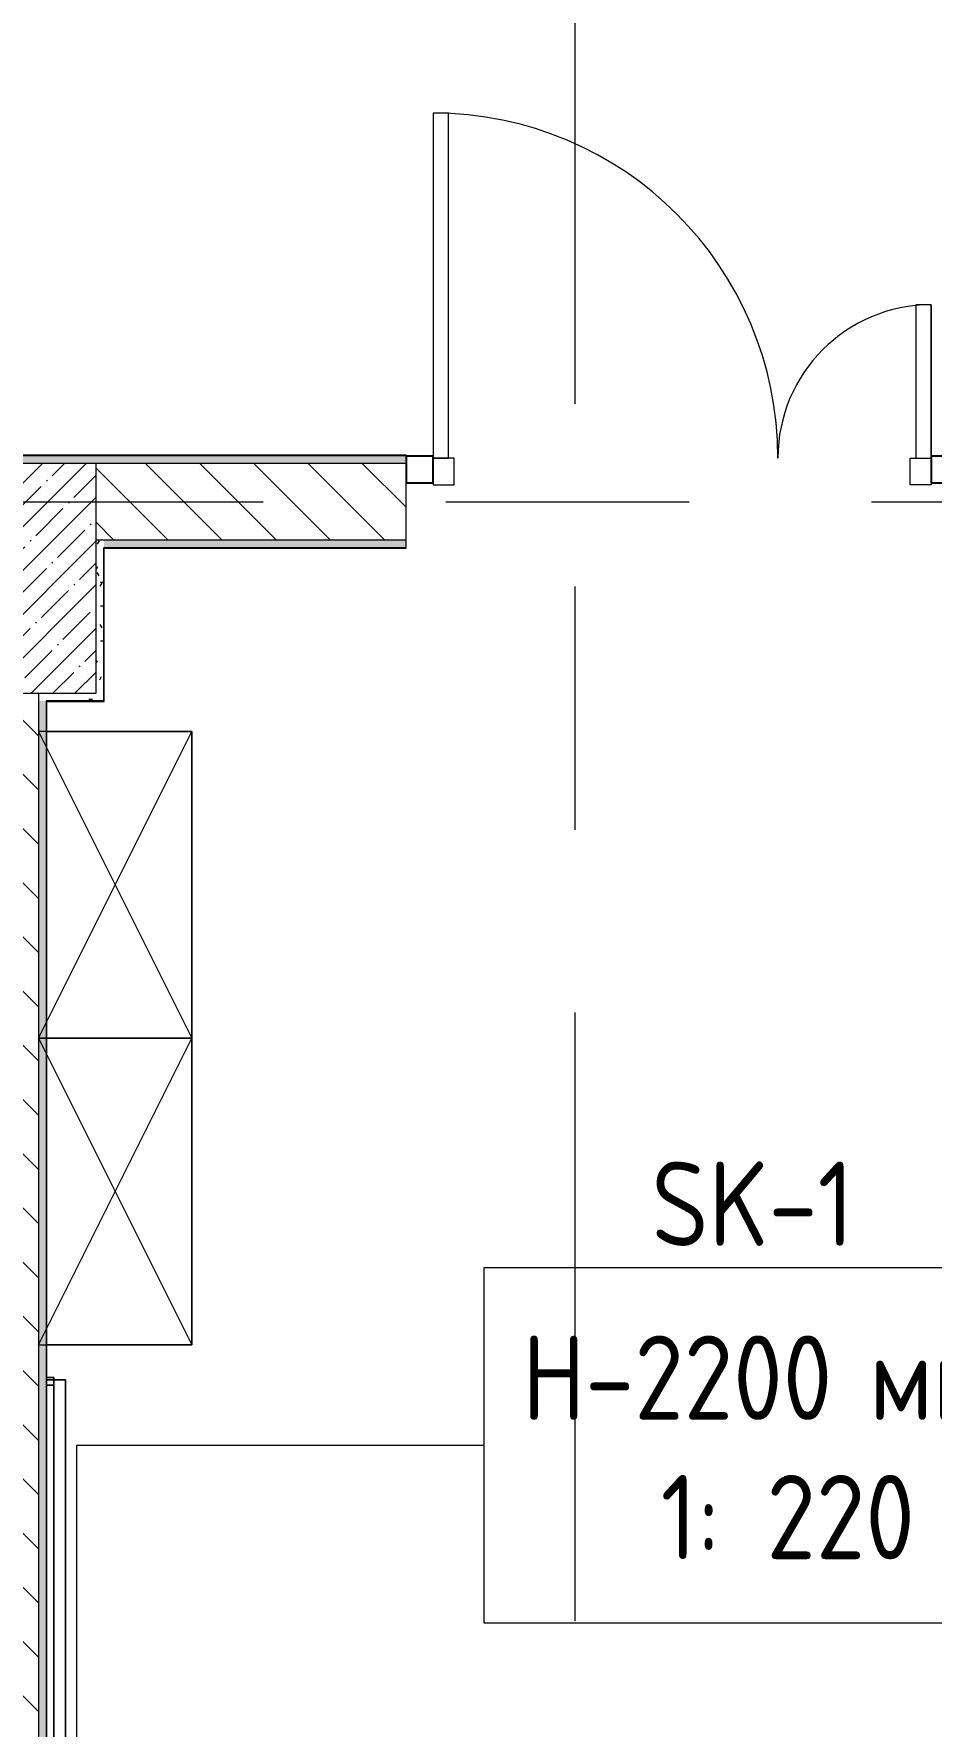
# Model space of a CAD drawing. Header units: millimetres. Extents: x -5714 to 188114, y -8553 to 29000.
# Drawn here: x 12597 to 14939, y 4605 to 9021 of the extents above; entities that cross this region are included whole.
import ezdxf

# ---------------------------------------------------------------- set-up
doc = ezdxf.new("R2010")
doc.units = ezdxf.units.MM
doc.linetypes.add('Осевая', pattern=[3175, 635, -476.25, 1587.5, -476.25])
for name, color, linetype, lineweight in [('A-DETL-GENF', 7, 'Continuous', 9), ('A-DOOR', 7, 'Continuous', 9), ('A-GLAZ-CWMG', 7, 'Continuous', 9), ('A-GLAZ-CWMG-1', 7, 'Continuous', 25), ('A-WALL', 7, 'Continuous', 9), ('E-ELEC-FIXT-IDEN', 7, 'Continuous', 9), ('I-FURN', 7, 'Continuous', 9), ('I-WALL', 7, 'Continuous', 9), ('S-COLS', 7, 'Continuous', 9), ('Оси-2', 7, 'Осевая', 9)]:
    doc.layers.add(name, color=color, linetype=linetype, lineweight=lineweight)
for name, color, linetype, lineweight, true_color in [('A-WALL-1', 7, 'Continuous', 9, 0x3c3c3c), ('A-WALL-FNSH-1', 7, 'Continuous', 9, 0x3c3c3c), ('I-FURN-1', 7, 'Continuous', 9, 0xf0f0f0)]:
    doc.layers.add(name, color=color, linetype=linetype, lineweight=lineweight, true_color=true_color)
doc.styles.add('GOST Common_1', font='GOST_Common.ttf', dxfattribs={"width": 0.9, "height": 220})
pattern_1 = [(135, (0, 0), (-70.7107, -70.7107), [])]
pattern_2 = [(0, (0, 0), (121.92, 30.48), [10.058, -81.382, 10.058, -81.382, -487.68]), (0, (0, 0), (121.92, 30.48), [-182.88, 10.058, -172.822, 10.058, -81.382, -213.36]), (0, (0, 0), (121.92, 30.48), [-457.2, 10.058, -50.902, 10.058, -142.342]), (120, (45.72, 15.24), (-87.356454, 90.345817), [10.058, -81.382, 10.058, -81.382, -487.68]), (120, (45.72, 15.24), (-87.356454, 90.345817), [-182.88, 10.058, -172.822, 10.058, -81.382, -213.36]), (120, (45.72, 15.24), (-87.356454, 90.345817), [-457.2, 10.058, -50.902, 10.058, -142.342]), (240, (60.96, 76.2), (-34.563546, -120.825817), [10.058, -81.382, 10.058, -81.382, -487.68]), (240, (60.96, 76.2), (-34.563546, -120.825817), [-182.88, 10.058, -172.822, 10.058, -81.382, -213.36]), (240, (60.96, 76.2), (-34.563546, -120.825817), [-457.2, 10.058, -50.902, 10.058, -142.342])]

# ---------------------------------------------------------------- blocks, each defined once
blk = doc.blocks.new('BSC_Колонна _Прямоугольная - 600х600-20441433-План размещения напольных электротехнических лючков и розеток 3 этажа в осях 1-12')
at = {"layer": 'S-COLS'}
h = blk.add_hatch(dxfattribs=at)
h.set_pattern_fill('FP_30', color=256, style=0, pattern_type=2)
h.set_pattern_definition([(45, (-12460, -7600), (-57.02463, 57.02463), []), (45, (-12402.975, -7600), (-57.02463, 57.02463), [100.806, -20.161, 3.353, -16.808])])
h.paths.add_polyline_path([(-300, -300), (300, -300), (300, 300), (-300, 300), (-300, -60.6)])
for p, q in [((300, 300), (-300, 300)), ((-300, 300), (-300, -300)), ((300, -300), (300, 300)), ((-300, -300), (300, -300))]:
    blk.add_line(p, q, dxfattribs=at)
blk = doc.blocks.new('Шкаф параметрический - 1_156-26173978-План размещения напольных электротехнических лючков и розеток 3 этажа в осях 1-12')
at = {"layer": 'I-FURN-1'}
for p, q in [((0, 0), (400, 800)), ((0, 800), (400, 0)), ((400, 800), (0, 800)), ((0, 800), (0, 0)), ((20, 800), (400, 800)), ((400, 0), (400, 800)), ((400, 800), (400, 0)), ((0, 0), (400, 0)), ((400, 0), (20, 0))]:
    blk.add_line(p, q, dxfattribs=at)
blk = doc.blocks.new('Зеркало обычное - Доска-29329998-План размещения напольных электротехнических лючков и розеток 3 этажа в осях 1-12')
at = {"layer": 'I-FURN'}
h = blk.add_hatch(dxfattribs=at)
h.set_pattern_fill('FP_34', color=256, style=0, pattern_type=2)
h.set_pattern_definition([(45, (50, 50), (-199.9995, 0), [141.421, -141.421]), (45, (100, 50), (-199.9995, 0), [70.711, -212.132]), (45, (50, 100), (-199.9995, 0), [70.711, -212.132])])
h.paths.add_polyline_path([(-2005, 40), (2005, 40), (2005, 60), (-2005, 60)])
at = {"layer": 'I-FURN-1'}
for p, q in [((2025, 60), (-2025, 60)), ((-2025, 60), (-2025, 40)), ((-2025, 40), (-2025, 59.3)), ((2005, 60), (-2005, 60)), ((-2005, 60), (-2005, 40)), ((2005, 60), (-2005, 60)), ((-2005, 40), (-2005, 60)), ((-2005, 40), (-2005, 59.3)), ((-2005, 40), (-2005, 59.3)), ((2005, 40), (2005, 60)), ((2005, 60), (2005, 40)), ((2005, 59.3), (2005, 40)), ((2005, 40), (2005, 59.3)), ((2025, 40), (2025, 60)), ((2025, 59.3), (2025, 40)), ((-2025, 40), (2025, 40)), ((-2020, 40), (-2025, 40)), ((-2005, 40), (-2020, 40)), ((-2005, 40), (2005, 40)), ((2005, 40), (-2005, 40)), ((2005, 40), (-2005, 40)), ((-2005, 40), (2005, 40)), ((2005, 40), (-2005, 40)), ((2025, 40), (2005, 40))]:
    blk.add_line(p, q, dxfattribs=at)
blk = doc.blocks.new('Прямоугольный импост - 50 x 70 мм-31927764-План размещения напольных электротехнических лючков и розеток 3 этажа в осях 1-12')
at = {"layer": 'A-GLAZ-CWMG-1'}
for p, q in [((-70, 35), (0, 35)), ((-70, -35), (-70, 35)), ((0, 35), (0, -35)), ((0, -35), (-70, -35))]:
    blk.add_line(p, q, dxfattribs=at)
blk = doc.blocks.new('Дверь_Витражная_остекление_ - ДВН_ДАО_Главный вход_1200 в свету Д-22 _п_-31928779-План размещения напольных электротехнических лючков и розеток 3 этажа в осях 1-12')
at = {"layer": 'A-DETL-GENF'}
for p, q in [((-610, 930), (-650, 930)), ((-650, 930), (-650, 35)), ((-610, 30), (-610, 930)), ((650, 430), (610, 430)), ((610, 430), (610, 30)), ((650, 35), (650, 430)), ((-650, 30), (-610, 30)), ((-595, 30), (-650, 30)), ((-595, -40), (-595, 30)), ((595, -40), (595, 30)), ((595, 30), (650, 30)), ((610, 30), (650, 30)), ((-650, -35), (-650, -40)), ((-650, -40), (-595, -40)), ((650, -40), (595, -40)), ((650, -35), (650, -40))]:
    blk.add_line(p, q, dxfattribs=at)
at = {"layer": 'A-DOOR'}
for p, q in [((-650, 930), (-650, 35)), ((650, 430), (650, 35))]:
    blk.add_line(p, q, dxfattribs=at)
for centre, radius, start, end in [((-650, 30), 900, 360, 90), ((650, 30), 400, 90, 180)]:
    blk.add_arc(centre, radius, start, end, dxfattribs=at)
blk = doc.blocks.new('Прямоугольный импост - 50 x 70 мм-31701779-План размещения напольных электротехнических лючков и розеток 3 этажа в осях 1-12')
at = {"layer": 'A-GLAZ-CWMG-1'}
for p, q in [((0, 35), (-70, 35)), ((-70, 35), (-70, -35)), ((0, -35), (0, 35)), ((-70, -35), (0, -35))]:
    blk.add_line(p, q, dxfattribs=at)

msp = doc.modelspace()

# ---------------------------------------------------------------- hatches: boundary and pattern name
at = {"layer": 'I-WALL'}
h = msp.add_hatch(dxfattribs=at)
h.set_pattern_fill('FP_35', color=256, style=0, pattern_type=2)
h.set_pattern_definition(pattern_2)
h.paths.add_polyline_path([(38086.5, 7900), (38282.7, 7900.8), (38282.7, 7920), (33010, 7920), (33010, 7900), (37990, 7900)])
h.paths.add_polyline_path([(30510, 7900), (30510, 7920), (27465, 7920), (27465, 7908), (27495, 7908), (27495, 7900), (29809.7, 7900)])
h.paths.add_polyline_path([(26335, 7900), (26335, 7908), (26365, 7908), (26365, 7920), (24051, 7920), (24051, 7900), (26160, 7900)])
h.paths.add_polyline_path([(22611, 7900), (22611, 7920), (15009.3, 7920), (15009.3, 7900), (22605.8, 7900)])
h.paths.add_polyline_path([(13182.7, 7900), (13569.3, 7900), (13569.3, 7920), (6530, 7920), (6530, 7900), (12760, 7900)])
h.paths.add_polyline_path([(3759.7, 7900), (4030, 7900), (4030, 7920), (3285, 7920), (3285, 7908), (3340, 7908), (3340, 7900), (3730, 7900)])
h.paths.add_polyline_path([(1830, 7900), (1830, 7908), (1885, 7908), (1885, 7920), (1250, 7920), (1250, 7900)])
h = msp.add_hatch(dxfattribs=at)
h.set_pattern_fill('FP_8', color=256, style=0, pattern_type=2)
h.set_pattern_definition(pattern_1)
h.paths.add_polyline_path([(16660, 7700), (16660, 7900), (15009.3, 7900), (15009.3, 7700), (16548.1, 7700)])
h.paths.add_polyline_path([(13569.3, 7700), (13569.3, 7900), (12760, 7900), (12760, 7700), (13182.7, 7700)])
h.paths.add_polyline_path([(11480, 7700), (12160, 7700), (12160, 7900), (11460, 7900), (11460, 7830), (10660, 7830), (10660, 7900), (8260, 7900), (8260, 7700), (11460, 7700)])
h.paths.add_polyline_path([(7031, 7700), (7660, 7700), (7660, 7900), (6530, 7900), (6530, 7700)])
h.paths.add_polyline_path([(4030, 7700), (4030, 7900), (3750, 7900), (3750, 7700), (3759.7, 7700)])
h = msp.add_hatch(dxfattribs=at)
h.set_pattern_fill('FP_35', color=256, style=0, pattern_type=2)
h.set_pattern_definition(pattern_2)
h.paths.add_polyline_path([(12780, 7280), (12780, 7700), (12760, 7700), (12760, 7280)])
h = msp.add_hatch(dxfattribs=at)
h.set_pattern_fill('FP_35', color=256, style=0, pattern_type=2)
h.set_pattern_definition(pattern_2)
h.paths.add_polyline_path([(16102, 7680), (16110, 7680.1), (16109, 7700), (15009.3, 7700), (15009.3, 7680), (16043.3, 7680)])
h.paths.add_polyline_path([(13182.7, 7680), (13569.3, 7680), (13569.3, 7700), (12780, 7700), (12781, 7680)])
h = msp.add_hatch(dxfattribs=at)
h.set_pattern_fill('FP_8', color=256, style=0, pattern_type=2)
h.set_pattern_definition(pattern_1)
h.paths.add_polyline_path([(12509.7, 500), (12610, 500), (12610, 7300), (12410, 7300), (12410, 500)])
h = msp.add_hatch(dxfattribs=at)
h.set_pattern_fill('FP_35', color=256, style=0, pattern_type=2)
h.set_pattern_definition(pattern_2)
h.paths.add_polyline_path([(12760, 7280), (12760, 7300), (12610, 7300), (12610, 7280), (12630, 7280)])
h = msp.add_hatch(dxfattribs=at)
h.set_pattern_fill('FP_35', color=256, style=0, pattern_type=2)
h.set_pattern_definition(pattern_2)
h.paths.add_polyline_path([(12630, 500), (12630, 7280), (12610, 7280), (12610, 500)])

# ---------------------------------------------------------------- linework, layer by layer
at = {"layer": 'A-WALL'}
for p, q in [((12760.5, 7921), (12760.5, 7920)), ((13569.3, 7900), (12760, 7900)), ((13569.3, 7700), (12760, 7700)), ((13569.3, 7680), (12780, 7680)), ((12610, 7300), (12610, 500)), ((12760, 7280), (12630, 7280)), ((12630, 7280), (12630, 520))]:
    msp.add_line(p, q, dxfattribs=at)
at = {"layer": 'A-WALL-1'}
for p, q in [((13569.3, 7920), (6530, 7920)), ((13569.3, 7680), (13569.3, 7920)), ((12780, 7280), (12780, 7680))]:
    msp.add_line(p, q, dxfattribs=at)
at = {"layer": 'A-WALL-FNSH-1'}
for p, q in [((13569.3, 7921), (6530, 7921)), ((13569.3, 7920), (13569.3, 7921)), ((12781, 7279), (12781, 7679)), ((12781, 7679), (13569.3, 7679)), ((13569.3, 7679), (13569.3, 7680)), ((12631, 7279), (12781, 7279)), ((12631, 521), (12631, 7279)), ((12780, 7280), (12760, 7280))]:
    msp.add_line(p, q, dxfattribs=at)
at = {"layer": 'E-ELEC-FIXT-IDEN'}
for p, q in [((12710, 5337.8), (13772.7, 5337.8)), ((12710, 4360.3), (12710, 5337.8))]:
    msp.add_line(p, q, dxfattribs=at)
at = {"layer": 'E-ELEC-FIXT-IDEN', "flags": 128}
msp.add_lwpolyline([(13772.7, 5801.8), (15193.1, 5801.8), (15193.1, 4873.8), (13772.7, 4873.8)], close=True, dxfattribs=at)
at = {"layer": 'I-FURN-1'}
for p, q in [((12649.3, 5509), (12630, 5509)), ((12630, 5509), (12649.3, 5509)), ((12680, 5509), (12649.3, 5509)), ((12649.3, 5509), (12680, 5509)), ((12680, 1470), (12680, 5509)), ((12680, 5509), (12680, 1470))]:
    msp.add_line(p, q, dxfattribs=at)
at = {"layer": 'Оси-2'}
for p, q in [((14010, 593.7), (14010, 24898.1)), ((-2202.5, 7800), (36260, 7800))]:
    msp.add_line(p, q, dxfattribs=at)

# ---------------------------------------------------------------- block references
at = {"layer": 'A-DOOR'}
msp.add_blockref('Дверь_Витражная_остекление_ - ДВН_ДАО_Главный вход_1200 в свету Д-22 _п_-31928779-План размещения напольных электротехнических лючков и розеток 3 этажа в осях 1-12', (14289.3, 7884), dxfattribs=at)
at = {"layer": 'A-GLAZ-CWMG', "rotation": 180}
msp.add_blockref('Прямоугольный импост - 50 x 70 мм-31701779-План размещения напольных электротехнических лючков и розеток 3 этажа в осях 1-12', (13569.3, 7884), dxfattribs=at)
at = {"layer": 'A-GLAZ-CWMG', "extrusion": (0, 0, -1), "rotation": 180}
msp.add_blockref('Прямоугольный импост - 50 x 70 мм-31927764-План размещения напольных электротехнических лючков и розеток 3 этажа в осях 1-12', (-15009.3, 7884), dxfattribs=at)
at = {"layer": 'I-FURN-1'}
for p in [(12610, 6400), (12610, 5600)]:
    msp.add_blockref('Шкаф параметрический - 1_156-26173978-План размещения напольных электротехнических лючков и розеток 3 этажа в осях 1-12', p, dxfattribs=at)
at = {"layer": 'I-FURN-1', "rotation": 90.00000000000017}
msp.add_blockref('Зеркало обычное - Доска-29329998-План размещения напольных электротехнических лючков и розеток 3 этажа в осях 1-12', (12689.3, 3490), dxfattribs=at)
at = {"layer": 'S-COLS'}
msp.add_blockref('BSC_Колонна _Прямоугольная - 600х600-20441433-План размещения напольных электротехнических лючков и розеток 3 этажа в осях 1-12', (12460, 7600), dxfattribs=at)

# ---------------------------------------------------------------- texts
at = {"layer": 'E-ELEC-FIXT-IDEN', "char_height": 220, "attachment_point": 1, "style": 'GOST Common_1'}
for s, insert, width in [('SK-1', (14209.3, 6078), 656.582), ('H-2200 ', (13872.7, 5624.2), 1096.708), ('мм', (14777.6, 5624.2), 375.19), ('   1: 220 V', (13872.7, 5260.4), 1291.519)]:
    msp.add_mtext(s, dxfattribs=dict(at, insert=insert, width=width))

doc.saveas('drawing.dxf')
